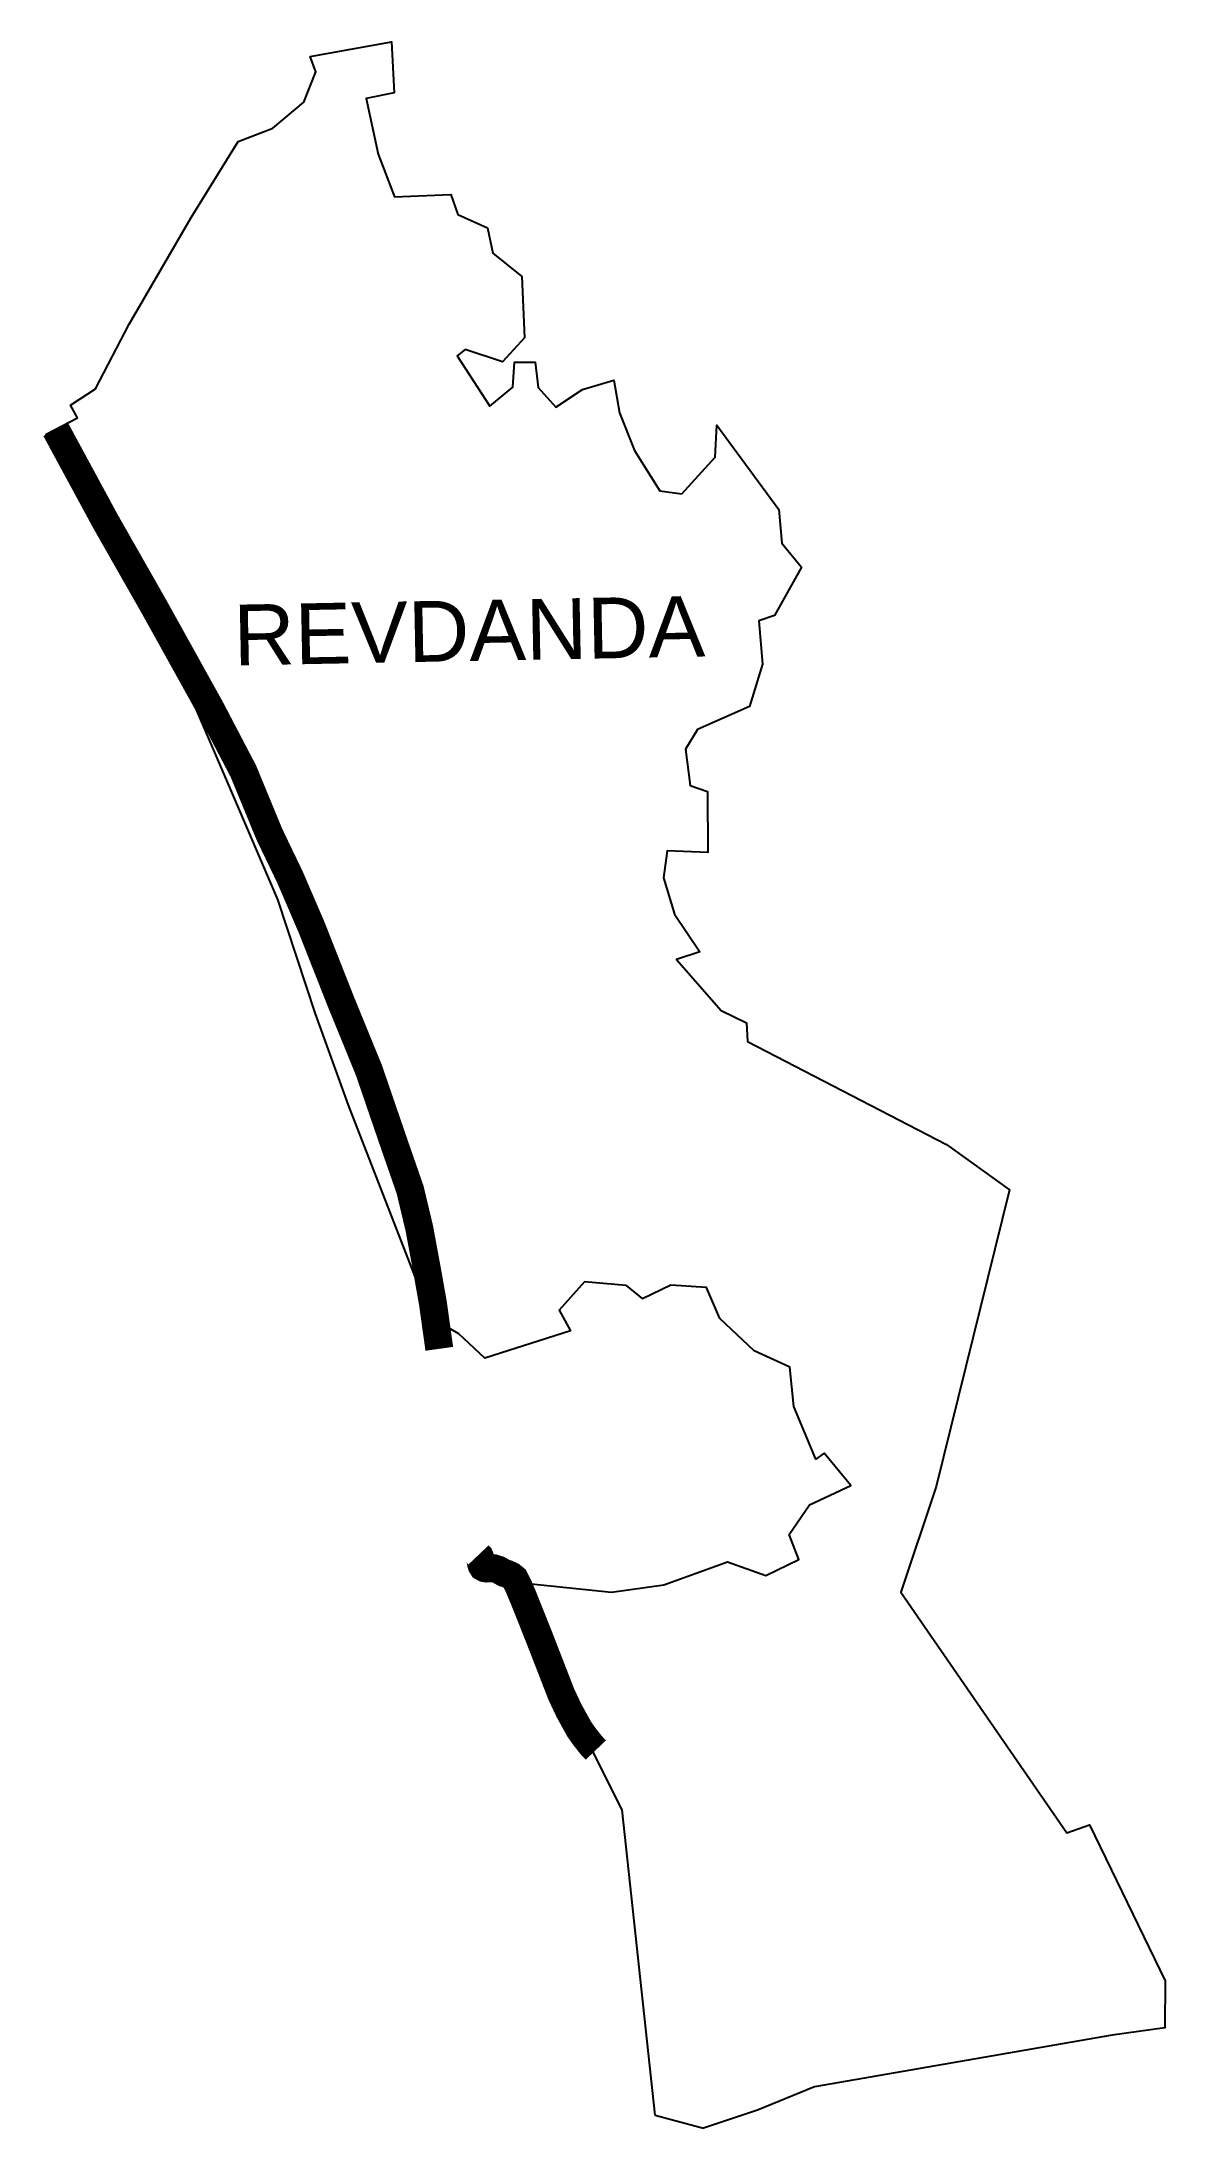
# Model space of a CAD drawing. Header units: metres. Extents: x 274747 to 282207, y 2050748 to 2074814.
# Drawn here: x 280196 to 282207, y 2050748 to 2054482 of the extents above; entities outside this region: 2.
import ezdxf

# ---------------------------------------------------------------- set-up
doc = ezdxf.new("R2010")
doc.units = ezdxf.units.M
doc.header["$MEASUREMENT"] = 0
for name, color, linetype in [('NATURALLY PROTECTED', 3, 'Continuous'), ('village', 3, 'Continuous'), ('VILLAGE NAME', 250, 'Continuous')]:
    doc.layers.add(name, color=color, linetype=linetype)
doc.styles.get("Standard").update_dxf_attribs({"font": 'arial.ttf'})

msp = doc.modelspace()

# ---------------------------------------------------------------- linework, layer by layer
at = {"layer": 'NATURALLY PROTECTED', "const_width": 50, "flags": 128}
for points in [[(274963.1, 2074788.5), (274961, 2074773.3), (274948.2, 2074695.2), (274940.5, 2074656.4), (274929.1, 2074613.7), (274923.8, 2074593.2), (274920.5, 2074578.9), (274916.9, 2074566), (274912.1, 2074547.9), (274908.9, 2074533.5), (274906.4, 2074522.6), (274901.8, 2074509.1), (274895.3, 2074483.2), (274884.1, 2074449.4), (274875, 2074420.6), (274862.6, 2074378.1), (274851.2, 2074342.2), (274850.4, 2074339.1)], [(274794.2, 2074199.6), (274788.1, 2074182.7), (274779.8, 2074162.3), (274773.5, 2074148.3), (274772.1, 2074145.1)]]:
    msp.add_lwpolyline(points, dxfattribs=at)
at = {"layer": 'NATURALLY PROTECTED', "color": 116, "true_color": 0x136734, "const_width": 50, "flags": 128}
for points in [[(280221.4, 2053787.9), (280309.5, 2053625.2), (280397.1, 2053471.2), (280498.1, 2053289.3), (280557.3, 2053176.2), (280603.9, 2053063.2), (280640.6, 2052986.9), (280679.5, 2052896.6), (280732.1, 2052763.2), (280782, 2052641.1), (280826.9, 2052510.2), (280855.8, 2052427), (280872.1, 2052358.6), (280886.1, 2052283.2), (280896.5, 2052224.6), (280908, 2052142.5)], [(280978.1, 2051773.6), (280979.9, 2051771.7), (280981.1, 2051768.6), (280982, 2051762.5), (280982.6, 2051758.7), (280983.6, 2051755.2), (280985.7, 2051751.8), (280989.2, 2051749.9), (280993.2, 2051749.3), (280999.2, 2051749.7), (281005.8, 2051749.7), (281013.8, 2051747.1), (281024.3, 2051741.2), (281029.8, 2051739.6), (281036.8, 2051736.4), (281042.9, 2051731.4), (281049.6, 2051718.2), (281058.9, 2051696.1), (281087.6, 2051624.1), (281126.3, 2051524.3), (281140, 2051495.2), (281158.3, 2051462), (281167.5, 2051448.9), (281179.9, 2051433.1), (281188.2, 2051424.4)]]:
    msp.add_lwpolyline(points, dxfattribs=at)
at = {"layer": 'village', "color": 3, "true_color": 0x00ff00}
for points in [[(281242.3, 2052255.8), (281167.8, 2052262.1), (281122.3, 2052211.6), (281142.9, 2052174.5), (280989.3, 2052125.6), (280942.9, 2052169.2), (280893.2, 2052197.7), (280745.2, 2052578.3), (280686.5, 2052742.3), (280619, 2052946.6), (280399.1, 2053460.2), (280391.4, 2053495), (280303.3, 2053624.4), (280204.3, 2053779.3), (280260.6, 2053808.4), (280247.7, 2053831.6), (280292.6, 2053860.8), (280352.7, 2053976.2), (280463.7, 2054166.9), (280548.3, 2054303.3), (280609.9, 2054327), (280665.3, 2054373.5), (280687, 2054428), (280677.1, 2054455.5), (280822.7, 2054481.8), (280827, 2054390.5), (280777.2, 2054380.2), (280798.7, 2054280.6), (280828, 2054204.4), (280928.5, 2054208.6), (280941, 2054172.6), (280994.4, 2054149), (281003.6, 2054103.6), (281055.8, 2054061.5), (281060.3, 2053952.1), (281021.4, 2053908.8), (280954.2, 2053931.1), (280940.2, 2053919.8), (280998.3, 2053829.4), (281039.7, 2053863.3), (281042.8, 2053908), (281079.6, 2053908.1), (281085, 2053862.8), (281116.5, 2053828), (281164.2, 2053859.6), (281220.6, 2053876.3), (281230.8, 2053817.4), (281257.3, 2053750.3), (281302.8, 2053677.8), (281342.2, 2053672.4), (281401.8, 2053738.5), (281404.5, 2053795.3), (281515.7, 2053644.4), (281521.2, 2053584.6), (281556.1, 2053541.4), (281508.1, 2053454.9), (281480.2, 2053445.3), (281486.6, 2053367.6), (281463.5, 2053291.8), (281370.4, 2053251.1), (281348.6, 2053215.4), (281357, 2053150.6), (281388.2, 2053140.1), (281388.4, 2053030.9), (281316, 2053033.5), (281309.5, 2052985.4), (281328.8, 2052920.3), (281374.5, 2052852.8), (281332.7, 2052839), (281412.6, 2052747.8), (281457.7, 2052725.7), (281459.7, 2052692.3), (281815.6, 2052508.4), (281928.6, 2052426.8), (281797.4, 2051896.2), (281734.3, 2051706.7), (282031.2, 2051276.3), (282071.7, 2051290.4), (282207.4, 2051011.1), (282206.6, 2050927.5), (282112.6, 2050914.2), (281579.4, 2050821.9), (281477.5, 2050779.8), (281381, 2050747.5)], [(281294.2, 2050771), (281235.5, 2051317.6), (281171.4, 2051444.3), (281026.5, 2051726.5), (281216.4, 2051706.7), (281310, 2051719.8), (281423.8, 2051761.3), (281492.4, 2051736.8), (281551.4, 2051765.5), (281534.4, 2051810.1), (281570.7, 2051863.1), (281644.3, 2051898), (281596.9, 2051955.5), (281581.8, 2051945.1), (281542.5, 2052039), (281535.6, 2052109.8), (281471.6, 2052138.8), (281410.3, 2052196.9), (281386.5, 2052252.2), (281322.4, 2052256.6), (281271.8, 2052232.1)]]:
    msp.add_lwpolyline(points, dxfattribs=at)
at = {"layer": 'village'}
for points in [[(281242.3, 2052255.8), (281271.8, 2052232.1)], [(281294.2, 2050771), (281381, 2050747.5)]]:
    msp.add_lwpolyline(points, dxfattribs=at)

# ---------------------------------------------------------------- texts
at = {"layer": 'VILLAGE NAME', "insert": (280538.5, 2053474.1), "char_height": 108.748, "attachment_point": 1, "rotation": 1.1028}
msp.add_mtext_dynamic_manual_height_columns('{\\fArial|b0|i0|c0|p34;REVDANDA}', width=726.929, gutter_width=543.7, heights=[0], dxfattribs=at)

doc.saveas('drawing.dxf')
